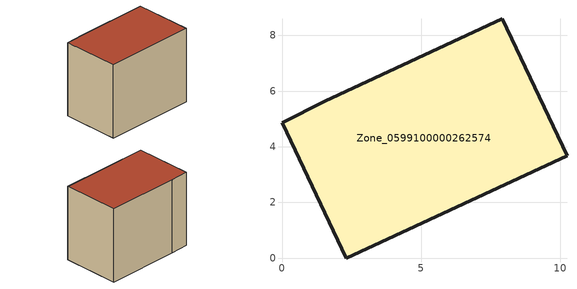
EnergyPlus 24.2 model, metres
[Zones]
Zone_0599100000262574
 floor ground (C_G): 10.24,3.68 2.31,0 0,4.87 1.53,5.63 7.91,8.59 z0
 wall outside (C_F): 2.31,0 10.24,3.68 7.91,8.59 1.53,5.63 0,4.87 2.31,0 z0:7.14
 roof outside (C_R): 7.91,8.59 1.53,5.63 0,4.87 2.31,0 10.24,3.68 z7.14
[BUILDING]
Pand.0599100000262574: North Axis=0; Terrain=City; Loads Convergence Tolerance Value=0.04; Temperature Convergence Tolerance Value=0.4; Solar Distribution=FullExterior; Maximum Number of Warmup Days=25; Minimum Number of Warmup Days=1
[Site:Location]
Rotterdam.The.Hague.AP_ZH_NLD Design_Conditions: Latitude=51.96; Longitude=4.45; Time Zone=1; Elevation=-4.5
[SITE:GROUNDTEMPERATURE:BUILDINGSURFACE]
18, 18, 18, 18, 18, 18, 18, 18, 18, 18, 18, 18
[MATERIAL] Thermal Absorptance=0.9; Solar Absorptance=0.7; Visible Absorptance=0.7
Name | Roughness | Thickness | Conductivity | Density | Specific Heat
G.TI.1946 | MediumSmooth | 0.15 | 1 | 540 | 1210
F.TI.1946 | Rough | 0.3 | 0.857143 | 1920 | 840
R.TI.1946 | MediumRough | 0.2 | 0.1 | 1500 | 1000
[CONSTRUCTION]
C_G: G.TI.1946
C_F: F.TI.1946
C_R: R.TI.1946
[ZONE]
Zone_0599100000262574: Type=1; Multiplier=1; Ceiling Height=Autocalculate; Volume=Autocalculate; Floor Area=autocalculate; Part of Total Floor Area=Yes
[ZONEINFILTRATION:DESIGNFLOWRATE]
Infil_Zone_0599100000262574: Zone or ZoneList or Space or SpaceList=Zone_0599100000262574; Schedule=AlwaysOn; Design Flow Rate Calculation Method=Flow/Area; Flow Rate per Floor Area=0.003; Constant Term Coefficient=1; Temperature Term Coefficient=0; Velocity Term Coefficient=0; Velocity Squared Term Coefficient=0
[HVACTEMPLATE:ZONE:IDEALLOADSAIRSYSTEM]
Zone_0599100000262574: Maximum Heating Supply Air Temperature=50; Minimum Cooling Supply Air Temperature=13; Maximum Heating Supply Air Humidity Ratio=0.0156; Minimum Cooling Supply Air Humidity Ratio=0.0077; Heating Limit=NoLimit; Cooling Limit=NoLimit; Dehumidification Control Type=ConstantSensibleHeatRatio; Cooling Sensible Heat Ratio=0.7; Dehumidification Setpoint=60; Humidification Control Type=None; Humidification Setpoint=30; Outdoor Air Method=None; Outdoor Air Flow Rate per Person=0.00944; Outdoor Air Flow Rate per Zone Floor Area=0; Outdoor Air Flow Rate per Zone=0; Demand Controlled Ventilation Type=None; Outdoor Air Economizer Type=NoEconomizer; Heat Recovery Type=None; Sensible Heat Recovery Effectiveness=0.7; Latent Heat Recovery Effectiveness=0.65
[ZONECONTROL:THERMOSTAT]
ThermostatControl_Zone_0599100000262574: Zone or ZoneList=Zone_0599100000262574; Control Type Schedule=DualSetpointControlType; Control 1=Thermostat_Zone_0599100000262574; Temperature Difference Between Cutout And Setpoint=0
[THERMOSTATSETPOINT:DUALSETPOINT]
Thermostat_Zone_0599100000262574: Heating Setpoint Temperature Schedule=HeatingSetpoint_Zone_0599100000262574; Cooling Setpoint Temperature Schedule=CoolingSetpoint_Zone_0599100000262574
[SCHEDULE:COMPACT]
HeatingSetpoint_Zone_0599100000262574: Through: 12/31, For: AllDays, Until: 24:00, 21
CoolingSetpoint_Zone_0599100000262574: Through: 12/31, For: AllDays, Until: 24:00, 24
DualSetpointControlType: Through: 12/31, For: AllDays, Until: 24:00, 4
AlwaysOn: Through: 12/31, For: AllDays, Until: 24:00, 1
